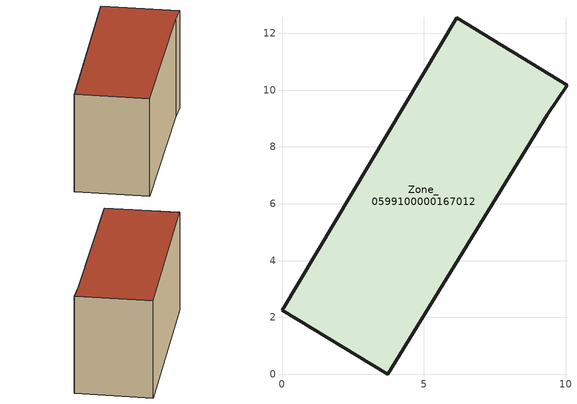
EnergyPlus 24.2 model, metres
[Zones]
Zone_0599100000167012
 floor ground (C_G): 0,2.26 6.14,12.55 10.04,10.18 9.35,9.14 3.72,0 z0
 wall outside (C_F): 6.14,12.55 0,2.26 3.72,0 9.35,9.14 10.04,10.18 6.14,12.55 z0:6.14
 roof outside (C_R): 10.04,10.18 6.14,12.55 0,2.26 3.72,0 9.35,9.14 z6.14
[BUILDING]
Pand.0599100000167012: North Axis=0; Terrain=City; Loads Convergence Tolerance Value=0.04; Temperature Convergence Tolerance Value=0.4; Solar Distribution=FullExterior; Maximum Number of Warmup Days=25; Minimum Number of Warmup Days=1
[Site:Location]
Rotterdam.The.Hague.AP_ZH_NLD Design_Conditions: Latitude=51.96; Longitude=4.45; Time Zone=1; Elevation=-4.5
[SITE:GROUNDTEMPERATURE:BUILDINGSURFACE]
18, 18, 18, 18, 18, 18, 18, 18, 18, 18, 18, 18
[MATERIAL] Thermal Absorptance=0.9; Solar Absorptance=0.7; Visible Absorptance=0.7
Name | Roughness | Thickness | Conductivity | Density | Specific Heat
G.TC.1946-1964 | MediumSmooth | 0.15 | 1 | 540 | 1210
F.TC.1946-1964 | Rough | 0.3 | 0.857143 | 1920 | 840
R.TC.1946-1964 | MediumRough | 0.2 | 0.235294 | 1500 | 1000
[CONSTRUCTION]
C_G: G.TC.1946-1964
C_F: F.TC.1946-1964
C_R: R.TC.1946-1964
[ZONE]
Zone_0599100000167012: Type=1; Multiplier=1; Ceiling Height=Autocalculate; Volume=Autocalculate; Floor Area=autocalculate; Part of Total Floor Area=Yes
[ZONEINFILTRATION:DESIGNFLOWRATE]
Infil_Zone_0599100000167012: Zone or ZoneList or Space or SpaceList=Zone_0599100000167012; Schedule=AlwaysOn; Design Flow Rate Calculation Method=Flow/Area; Flow Rate per Floor Area=0.003; Constant Term Coefficient=1; Temperature Term Coefficient=0; Velocity Term Coefficient=0; Velocity Squared Term Coefficient=0
[HVACTEMPLATE:ZONE:IDEALLOADSAIRSYSTEM]
Zone_0599100000167012: Maximum Heating Supply Air Temperature=50; Minimum Cooling Supply Air Temperature=13; Maximum Heating Supply Air Humidity Ratio=0.0156; Minimum Cooling Supply Air Humidity Ratio=0.0077; Heating Limit=NoLimit; Cooling Limit=NoLimit; Dehumidification Control Type=ConstantSensibleHeatRatio; Cooling Sensible Heat Ratio=0.7; Dehumidification Setpoint=60; Humidification Control Type=None; Humidification Setpoint=30; Outdoor Air Method=None; Outdoor Air Flow Rate per Person=0.00944; Outdoor Air Flow Rate per Zone Floor Area=0; Outdoor Air Flow Rate per Zone=0; Demand Controlled Ventilation Type=None; Outdoor Air Economizer Type=NoEconomizer; Heat Recovery Type=None; Sensible Heat Recovery Effectiveness=0.7; Latent Heat Recovery Effectiveness=0.65
[ZONECONTROL:THERMOSTAT]
ThermostatControl_Zone_0599100000167012: Zone or ZoneList=Zone_0599100000167012; Control Type Schedule=DualSetpointControlType; Control 1=Thermostat_Zone_0599100000167012; Temperature Difference Between Cutout And Setpoint=0
[THERMOSTATSETPOINT:DUALSETPOINT]
Thermostat_Zone_0599100000167012: Heating Setpoint Temperature Schedule=HeatingSetpoint_Zone_0599100000167012; Cooling Setpoint Temperature Schedule=CoolingSetpoint_Zone_0599100000167012
[SCHEDULE:COMPACT]
HeatingSetpoint_Zone_0599100000167012: Through: 12/31, For: AllDays, Until: 24:00, 21
CoolingSetpoint_Zone_0599100000167012: Through: 12/31, For: AllDays, Until: 24:00, 24
DualSetpointControlType: Through: 12/31, For: AllDays, Until: 24:00, 4
AlwaysOn: Through: 12/31, For: AllDays, Until: 24:00, 1
